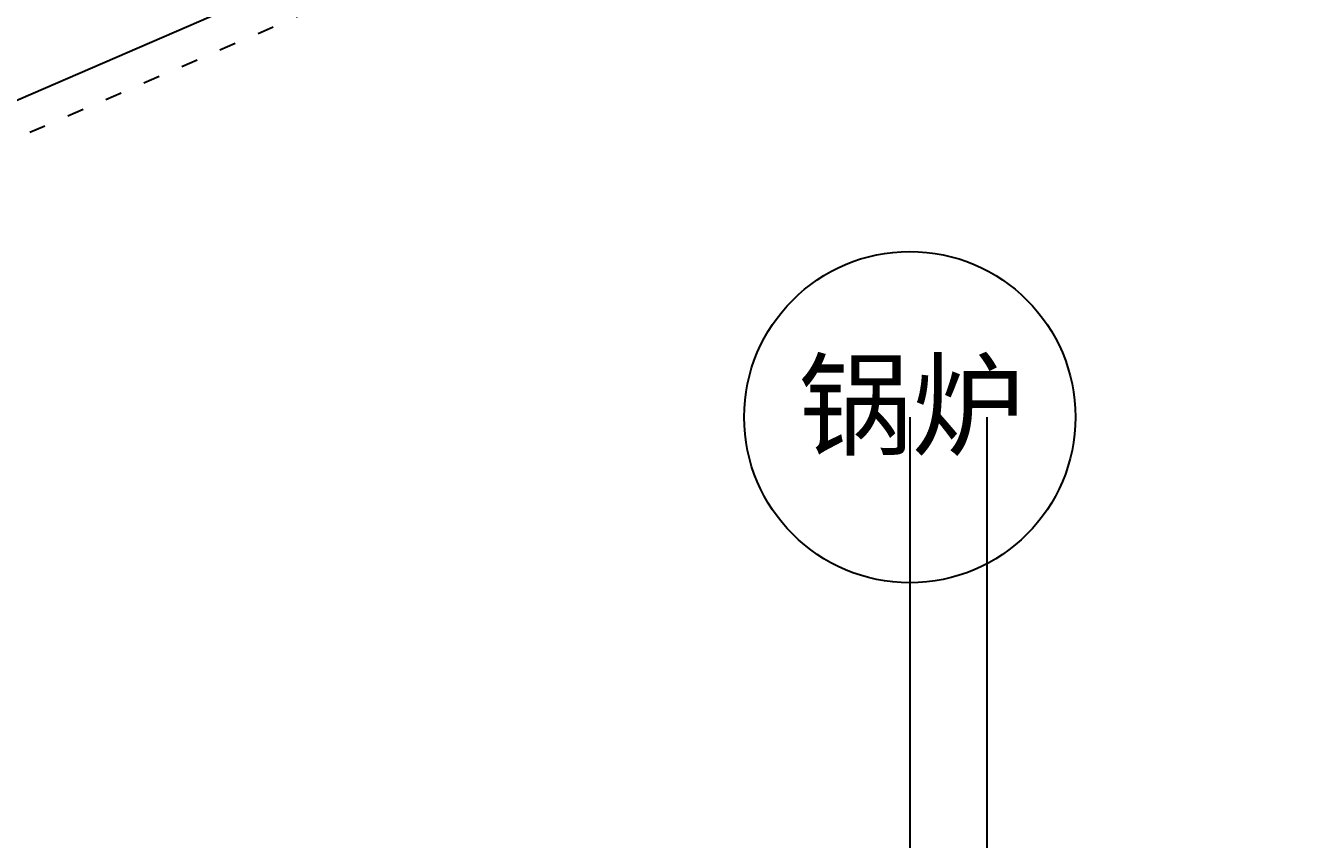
# Model space of a CAD drawing. Header units: millimetres. Extents: x 8553 to 64453, y 11523 to 72084.
# Drawn here: x 38544 to 47846, y 29616 to 35501 of the extents above; entities that cross this region are included whole.
import ezdxf

# ---------------------------------------------------------------- set-up
doc = ezdxf.new("R2010")
doc.units = ezdxf.units.MM
doc.linetypes.add('ACAD_ISO03W100', pattern=[30, 12, -18])
for name, color, linetype in [('font_blue', 142, 'Continuous'), ('tube_Ele', 50, 'Continuous'), ('tube_steam', 140, 'Continuous'), ('wall', 250, 'Continuous')]:
    doc.layers.add(name, color=color, linetype=linetype)
doc.styles.get("Standard").update_dxf_attribs({"font": 'arial.ttf', "height": 150})

msp = doc.modelspace()

# ---------------------------------------------------------------- linework, layer by layer
at = {"layer": 'tube_Ele'}
msp.add_line((45499.562, 32669.809), (45499.562, 29042.328), dxfattribs=at)
at = {"layer": 'tube_steam'}
msp.add_line((44941.375, 32669.809), (44941.375, 24209.886), dxfattribs=at)
at = {"layer": 'wall'}
msp.add_line((58453.433, 43612.012), (8553.433, 21995.413), dxfattribs=at)
at = {"layer": 'wall', "linetype": 'ACAD_ISO03W100', "ltscale": 10}
msp.add_line((57953.433, 43122.963), (14319.209, 24220.688), dxfattribs=at)
at = {"layer": 'wall'}
msp.add_circle((44941.375, 32669.809), 1198.187, dxfattribs=at)

# ---------------------------------------------------------------- texts
at = {"layer": 'font_blue', "insert": (44136.577, 33057.094), "char_height": 600, "attachment_point": 1}
msp.add_mtext_dynamic_manual_height_columns('{\\fSimSun|b0|i0|c134|p2;锅炉}', width=2734.69215, gutter_width=1500, heights=[0], dxfattribs=at)

doc.saveas('drawing.dxf')
